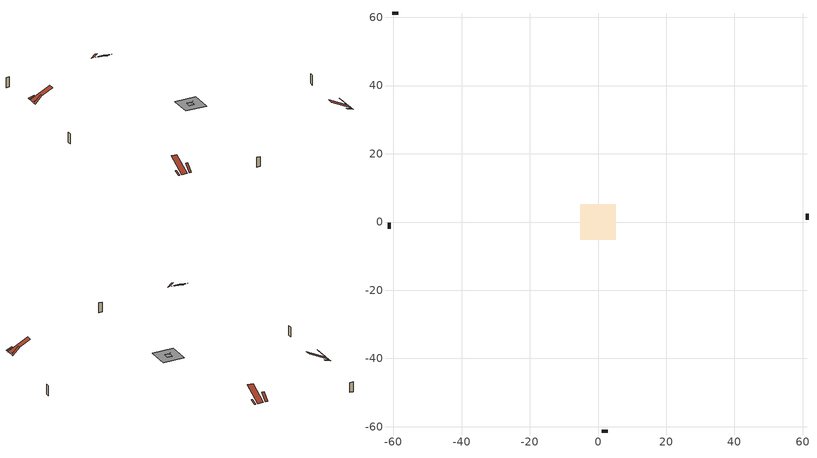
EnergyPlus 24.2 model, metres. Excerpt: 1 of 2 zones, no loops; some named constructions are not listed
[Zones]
attic - vented
 floor to conditioned space (Floor2 construction Reversed): -1.21,-1.21 -1.21,1.21 1.21,1.21 1.21,-1.21 z5.14
 floor to conditioned space (Floor3 construction Reversed): -5.23,-5.23 -5.23,5.23 5.23,5.23 5.23,-5.23 z5.14
 floor to conditioned space (Floor4 construction Reversed): -2,-2 -2,2 2,2 2,-2 z5.14
 floor to conditioned space (Floor5 construction Reversed): -0.84,-0.84 -0.84,0.84 0.84,0.84 0.84,-0.84 z5.14
 wall outside (Wall7 construction): -58.6,61.26 -60.33,61.26 / 1.08,-61.26 2.81,-61.26 / -61.26,-0.28 -61.26,-2.01 / 61.26,0.67 61.26,2.4 z0.26:5.14
 roof outside (Roof1 construction): -11.8,61.26,5.14 -11.8,58.39,6.09 -11.04,58.39,6.09 -11.04,61.26,5.14; -37.41,-61.26,5.14 -37.41,-58.39,6.09 -38.17,-58.39,6.09 -38.17,-61.26,5.14; -61.26,37.41,5.14 -58.39,37.41,6.09 -58.39,38.17,6.09 -61.26,38.17,5.14; 61.26,-37.41,5.14 58.39,-37.41,6.09 58.39,-38.17,6.09 61.26,-38.17,5.14
 roof outside (Roof2 construction): -15.49,61.26,5.14 -15.49,51.37,10.08 -12.73,51.37,10.08 -12.73,61.26,5.14; -33.71,-61.26,5.14 -33.71,-51.37,10.08 -36.48,-51.37,10.08 -36.48,-61.26,5.14; -61.26,33.71,5.14 -51.37,33.71,10.08 -51.37,36.48,10.08 -61.26,36.48,5.14; 61.26,-33.71,5.14 51.37,-33.71,10.08 51.37,-36.48,10.08 61.26,-36.48,5.14
 roof outside (Roof3 construction): -17.61,61.26,5.14 -17.61,57.89,8.51 -16.42,57.89,8.51 -16.42,61.26,5.14; -31.59,-61.26,5.14 -31.59,-57.89,8.51 -32.79,-57.89,8.51 -32.79,-61.26,5.14; -61.26,31.59,5.14 -57.89,31.59,8.51 -57.89,32.79,8.51 -61.26,32.79,5.14; 61.26,-31.59,5.14 57.89,-31.59,8.51 57.89,-32.79,8.51 61.26,-32.79,5.14
[Schedule:Day:Interval]
heating setpoint day: No, 07:00, 18, 23:00, 21, 24:00, 18
heating setpoint default day; cooling setpoint default day; clothes dryer exhaust 0 schedule default day; cooling season schedule day; cooling season schedule day 2; cooling season schedule default day; exterior lighting schedule default day; natural vent schedule default day: No, 24:00, 0
cooling setpoint day: No, 24:00, 25
clothes dryer exhaust 0 schedule day: No, 01:00, 0.123457, 02:00, 0.0740741, 03:00, 0.0493827, 04:00, 0.0246914, 05:00, 0.0493827, 06:00, 0.0740741, 07:00, 0.197531, 08:00, 0.395062, 09:00, 0.592593, 10:00, 0.839506, 11:00, 0.962963, 12:00, 1, 13:00, 0.91358, 14:00, 0.82716, 15:00, 0.716049, 16:00, 0.753086, 17:00, 0.679012, 18:00, 0.666667, 20:00, 0.62963, 21:00, 0.641975, 22:00, 0.666667, 23:00, 0.54321, 24:00, 0.296296
cooling season schedule day 1: No, 24:00, 1
exterior lighting schedule day 10: No, 01:00, 0.552381, 03:00, 0.510952, 05:00, 0.483333, 06:00, 0.538571, 07:00, 0.607619, 08:00, 0.56619, 09:00, 0.428095, 10:00, 0.345238, 12:00, 0.331429, 13:00, 0.345238, 14:00, 0.386667, 15:00, 0.414286, 16:00, 0.483333, 17:00, 0.607619, 18:00, 0.773333, 19:00, 0.88381, 20:00, 0.939048, 21:00, 0.966667, 22:00, 0.897619, 23:00, 0.773333, 24:00, 0.649048
exterior lighting schedule day 11: No, 01:00, 0.571429, 03:00, 0.528571, 05:00, 0.5, 06:00, 0.557143, 07:00, 0.628571, 08:00, 0.585714, 09:00, 0.442857, 10:00, 0.357143, 12:00, 0.342857, 13:00, 0.357143, 14:00, 0.4, 15:00, 0.428571, 16:00, 0.5, 17:00, 0.628571, 18:00, 0.8, 19:00, 0.914286, 20:00, 0.971429, 21:00, 1, 22:00, 0.928571, 23:00, 0.8, 24:00, 0.671429
[Schedule:Week:Daily]
heating setpoint Week Rule - Jan1-Dec31: heating setpoint day, heating setpoint day, heating setpoint day, heating setpoint day, heating setpoint day, heating setpoint day, heating setpoint day, heating setpoint default day, heating setpoint default day, heating setpoint default day, heating setpoint default day, heating setpoint default day
cooling setpoint Week Rule - Jan1-Dec31: cooling setpoint day, cooling setpoint day, cooling setpoint day, cooling setpoint day, cooling setpoint day, cooling setpoint day, cooling setpoint day, cooling setpoint default day, cooling setpoint default day, cooling setpoint default day, cooling setpoint default day, cooling setpoint default day
clothes dryer exhaust 0 schedule Week Rule - Jan1-Dec31: clothes dryer exhaust 0 schedule day, clothes dryer exhaust 0 schedule day, clothes dryer exhaust 0 schedule day, clothes dryer exhaust 0 schedule day, clothes dryer exhaust 0 schedule day, clothes dryer exhaust 0 schedule day, clothes dryer exhaust 0 schedule day, clothes dryer exhaust 0 schedule default day, clothes dryer exhaust 0 schedule default day, clothes dryer exhaust 0 schedule default day, clothes dryer exhaust 0 schedule default day, clothes dryer exhaust 0 schedule default day
cooling season schedule Week Rule - Jan1-May26: cooling season schedule day, cooling season schedule day, cooling season schedule day, cooling season schedule day, cooling season schedule day, cooling season schedule day, cooling season schedule day, cooling season schedule default day, cooling season schedule default day, cooling season schedule default day, cooling season schedule default day, cooling season schedule default day
cooling season schedule Week Rule - May27-Jun2: cooling season schedule day, cooling season schedule day, cooling season schedule day, cooling season schedule day, cooling season schedule day, cooling season schedule day 1, cooling season schedule day 1, cooling season schedule default day, cooling season schedule default day, cooling season schedule default day, cooling season schedule default day, cooling season schedule default day
cooling season schedule Week Rule - Jun3-Aug25: cooling season schedule day 1, cooling season schedule day 1, cooling season schedule day 1, cooling season schedule day 1, cooling season schedule day 1, cooling season schedule day 1, cooling season schedule day 1, cooling season schedule default day, cooling season schedule default day, cooling season schedule default day, cooling season schedule default day, cooling season schedule default day
cooling season schedule Week Rule - Aug26-Sep1: cooling season schedule day 1, cooling season schedule day 1, cooling season schedule day 1, cooling season schedule day 1, cooling season schedule day 1, cooling season schedule day 1, cooling season schedule day 2, cooling season schedule default day, cooling season schedule default day, cooling season schedule default day, cooling season schedule default day, cooling season schedule default day
cooling season schedule Week Rule - Sep2-Dec31: cooling season schedule day 2, cooling season schedule day 2, cooling season schedule day 2, cooling season schedule day 2, cooling season schedule day 2, cooling season schedule day 2, cooling season schedule day 2, cooling season schedule default day, cooling season schedule default day, cooling season schedule default day, cooling season schedule default day, cooling season schedule default day
exterior lighting schedule Week Rule - Nov4-Nov24: exterior lighting schedule day 10, exterior lighting schedule day 10, exterior lighting schedule day 10, exterior lighting schedule day 10, exterior lighting schedule day 10, exterior lighting schedule day 10, exterior lighting schedule day 10, exterior lighting schedule default day, exterior lighting schedule default day, exterior lighting schedule default day, exterior lighting schedule default day, exterior lighting schedule default day
exterior lighting schedule Week Rule - Nov25-Dec1: exterior lighting schedule day 10, exterior lighting schedule day 10, exterior lighting schedule day 10, exterior lighting schedule day 10, exterior lighting schedule day 10, exterior lighting schedule day 10, exterior lighting schedule day 11, exterior lighting schedule default day, exterior lighting schedule default day, exterior lighting schedule default day, exterior lighting schedule default day, exterior lighting schedule default day
exterior lighting schedule Week Rule - Dec2-Dec31: exterior lighting schedule day 11, exterior lighting schedule day 11, exterior lighting schedule day 11, exterior lighting schedule day 11, exterior lighting schedule day 11, exterior lighting schedule day 11, exterior lighting schedule day 11, exterior lighting schedule default day, exterior lighting schedule default day, exterior lighting schedule default day, exterior lighting schedule default day, exterior lighting schedule default day
natural vent schedule Week Rule - Jan1-Dec31: natural vent schedule default day, natural vent schedule default day, natural vent schedule default day, natural vent schedule default day, natural vent schedule default day, natural vent schedule default day, natural vent schedule default day, natural vent schedule default day, natural vent schedule default day, natural vent schedule default day, natural vent schedule default day, natural vent schedule default day
[Schedule:Year]
heating setpoint: heating setpoint Week Rule - Jan1-Dec31, 1, 1, 12, 31
cooling setpoint: cooling setpoint Week Rule - Jan1-Dec31, 1, 1, 12, 31
clothes dryer exhaust 0 schedule: clothes dryer exhaust 0 schedule Week Rule - Jan1-Dec31, 1, 1, 12, 31
cooling season schedule: cooling season schedule Week Rule - Jan1-May26, 1, 1, 5, 26, cooling season schedule Week Rule - May27-Jun2, 5, 27, 6, 2, cooling season schedule Week Rule - Jun3-Aug25, 6, 3, 8, 25, cooling season schedule Week Rule - Aug26-Sep1, 8, 26, 9, 1, cooling season schedule Week Rule - Sep2-Dec31, 9, 2, 12, 31
natural vent schedule: natural vent schedule Week Rule - Jan1-Dec31, 1, 1, 12, 31
